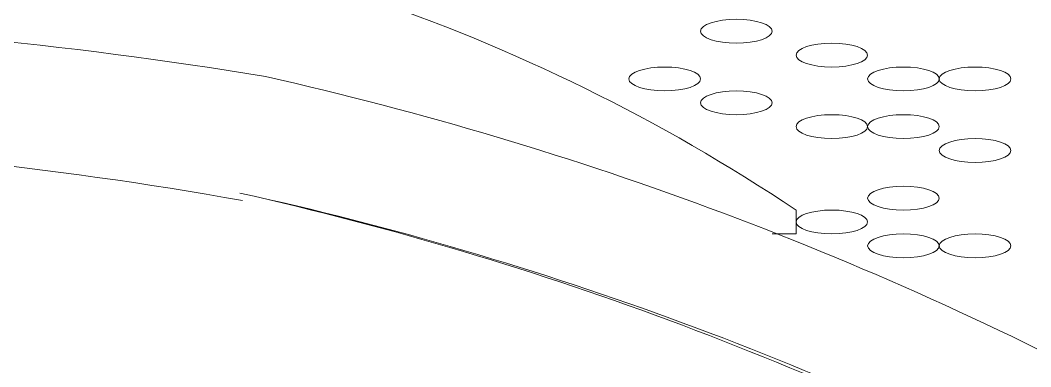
# Model space of a CAD drawing. Header units: metres. Extents: x 29 to 86.9, y -23.2 to 39.7.
# Drawn here: x 76.9546 to 77.0581, y -17.1055 to -17.0699 of the extents above; entities that cross this region are included whole.
import ezdxf

# ---------------------------------------------------------------- set-up
doc = ezdxf.new("R2010")
doc.units = ezdxf.units.M
doc.header["$LTSCALE"] = 100
doc.layers.get('0').update_dxf_attribs({"color": 254})
doc.layers.add('Arqui', color=8, linetype='Continuous', lineweight=0)

# ---------------------------------------------------------------- blocks, each defined once
blk = doc.blocks.new('A$C9582355f')
at = {"layer": 'Arqui'}
for points in [[(48.04897473276554, 6.072093511394087), (48.05142033276553, 6.072093511394087), (48.05142033276553, 6.074539111394188, 0.1333274390362415), (47.9579519952776, 6.106038732866182)], [(48.12098584051756, 6.012627475682166, 0.2305320559248004), (48.08855637746962, 6.053867237186296, 0.06904277544373717), (47.99707929641357, 6.088229262265941, 0.03702395519691475), (47.93516849220561, 6.093928121666067)], [(48.10892269841355, 6.01054424023414, 0.2302038230464525), (48.08281114949358, 6.043060791098014, 0.06904268617277604), (47.9944504720616, 6.076287177361792, -0.06904268617277604), (48.08302051730954, 6.043500045313976, 0.06904268617277604), (47.9944504720616, 6.076287177361792)]]:
    blk.add_lwpolyline(points, format="xyb", dxfattribs=at)
blk.add_lwpolyline([(47.99471684681356, 6.07551527263422, 0.03702424981593417), (47.93481449160555, 6.081705257426165, -0.03702424981593417)], format="xyb", close=True, dxfattribs=at)
for points in [[(48.04530633276562, 6.094103911394086), (48.04328032435757, 6.094103911394086), (48.04163793276558, 6.093556439378062), (48.04163793276558, 6.092881111394036)], [(48.04897473276554, 6.092881111394036), (48.04897473276554, 6.093556439378062), (48.04733234117356, 6.094103911394086), (48.04530633276562, 6.094103911394086)], [(48.04163793276558, 6.092881111394036), (48.04163793276558, 6.092205783410009), (48.04328032435757, 6.091658311393985), (48.04530633276562, 6.091658311393985)], [(48.04530633276562, 6.091658311393985), (48.04733234117356, 6.091658311393985), (48.04897473276554, 6.092205783410009), (48.04897473276554, 6.092881111394036)], [(48.05508873276557, 6.091658311393985), (48.05306272435752, 6.091658311393985), (48.05142033276553, 6.091110839377961), (48.05142033276553, 6.090435511393935)], [(48.05875713276561, 6.090435511393935), (48.05875713276561, 6.091110839377961), (48.05711474117362, 6.091658311393985), (48.05508873276557, 6.091658311393985)], [(48.05142033276553, 6.090435511393935), (48.05142033276553, 6.089760183409908), (48.05306272435752, 6.089212711393884), (48.05508873276557, 6.089212711393884)], [(48.05508873276557, 6.089212711393884), (48.05711474117362, 6.089212711393884), (48.05875713276561, 6.089760183409908), (48.05875713276561, 6.090435511393935)], [(48.03796953276554, 6.089212711393884), (48.03594352435761, 6.089212711393884), (48.03430113276562, 6.08866523937786), (48.03430113276562, 6.087989911393834)], [(48.04163793276558, 6.087989911393834), (48.04163793276558, 6.08866523937786), (48.0399955411736, 6.089212711393884), (48.03796953276554, 6.089212711393884)], [(48.06242553276553, 6.089212711393884), (48.06039952435759, 6.089212711393884), (48.05875713276561, 6.08866523937786), (48.05875713276561, 6.087989911393834)], [(48.06609393276557, 6.087989911393834), (48.06609393276557, 6.08866523937786), (48.06445154117358, 6.089212711393884), (48.06242553276553, 6.089212711393884)], [(48.06976233276561, 6.089212711393884), (48.06773632435755, 6.089212711393884), (48.06609393276557, 6.08866523937786), (48.06609393276557, 6.087989911393834)], [(48.07343073276553, 6.087989911393834), (48.07343073276553, 6.08866523937786), (48.07178834117354, 6.089212711393884), (48.06976233276561, 6.089212711393884)], [(48.03430113276562, 6.087989911393834), (48.03430113276562, 6.087314583409807), (48.03594352435761, 6.086767111394238), (48.03796953276554, 6.086767111394238)], [(48.03796953276554, 6.086767111394238), (48.0399955411736, 6.086767111394238), (48.04163793276558, 6.087314583409807), (48.04163793276558, 6.087989911393834)], [(48.05875713276561, 6.087989911393834), (48.05875713276561, 6.087314583409807), (48.06039952435759, 6.086767111394238), (48.06242553276553, 6.086767111394238)], [(48.06242553276553, 6.086767111394238), (48.06445154117358, 6.086767111394238), (48.06609393276557, 6.087314583409807), (48.06609393276557, 6.087989911393834)], [(48.06609393276557, 6.087989911393834), (48.06609393276557, 6.087314583409807), (48.06773632435755, 6.086767111394238), (48.06976233276561, 6.086767111394238)], [(48.06976233276561, 6.086767111394238), (48.07178834117354, 6.086767111394238), (48.07343073276553, 6.087314583409807), (48.07343073276553, 6.087989911393834)], [(48.04530633276562, 6.086767111394238), (48.04328032435757, 6.086767111394238), (48.04163793276558, 6.086219639378214), (48.04163793276558, 6.085544311394187)], [(48.04897473276554, 6.085544311394187), (48.04897473276554, 6.086219639378214), (48.04733234117356, 6.086767111394238), (48.04530633276562, 6.086767111394238)], [(48.04163793276558, 6.085544311394187), (48.04163793276558, 6.084868983410161), (48.04328032435757, 6.084321511394137), (48.04530633276562, 6.084321511394137)], [(48.04530633276562, 6.084321511394137), (48.04733234117356, 6.084321511394137), (48.04897473276554, 6.084868983410161), (48.04897473276554, 6.085544311394187)], [(48.05508873276557, 6.084321511394137), (48.05306272435752, 6.084321511394137), (48.05142033276553, 6.083774039378113), (48.05142033276553, 6.083098711394086)], [(48.05875713276561, 6.083098711394086), (48.05875713276561, 6.083774039378113), (48.05711474117362, 6.084321511394137), (48.05508873276557, 6.084321511394137)], [(48.06242553276553, 6.084321511394137), (48.06039952435759, 6.084321511394137), (48.05875713276561, 6.083774039378113), (48.05875713276561, 6.083098711394086)], [(48.06609393276557, 6.083098711394086), (48.06609393276557, 6.083774039378113), (48.06445154117358, 6.084321511394137), (48.06242553276553, 6.084321511394137)], [(48.05142033276553, 6.083098711394086), (48.05142033276553, 6.08242338341006), (48.05306272435752, 6.081875911394036), (48.05508873276557, 6.081875911394036)], [(48.05508873276557, 6.081875911394036), (48.05711474117362, 6.081875911394036), (48.05875713276561, 6.08242338341006), (48.05875713276561, 6.083098711394086)], [(48.05875713276561, 6.083098711394086), (48.05875713276561, 6.08242338341006), (48.06039952435759, 6.081875911394036), (48.06242553276553, 6.081875911394036)], [(48.06242553276553, 6.081875911394036), (48.06445154117358, 6.081875911394036), (48.06609393276557, 6.08242338341006), (48.06609393276557, 6.083098711394086)], [(48.06976233276561, 6.081875911394036), (48.06773632435755, 6.081875911394036), (48.06609393276557, 6.081328439378012), (48.06609393276557, 6.080653111393985)], [(48.07343073276553, 6.080653111393985), (48.07343073276553, 6.081328439378012), (48.07178834117354, 6.081875911394036), (48.06976233276561, 6.081875911394036)], [(48.06609393276557, 6.080653111393985), (48.06609393276557, 6.079977783409959), (48.06773632435755, 6.079430311393935), (48.06976233276561, 6.079430311393935)], [(48.06976233276561, 6.079430311393935), (48.07178834117354, 6.079430311393935), (48.07343073276553, 6.079977783409959), (48.07343073276553, 6.080653111393985)], [(48.06242553276553, 6.076984711393834), (48.06039952435759, 6.076984711393834), (48.05875713276561, 6.07643723937781), (48.05875713276561, 6.075761911394238)], [(48.06609393276557, 6.075761911394238), (48.06609393276557, 6.07643723937781), (48.06445154117358, 6.076984711393834), (48.06242553276553, 6.076984711393834)], [(48.05875713276561, 6.075761911394238), (48.05875713276561, 6.075086583410211), (48.06039952435759, 6.074539111394188), (48.06242553276553, 6.074539111394188)], [(48.06242553276553, 6.074539111394188), (48.06445154117358, 6.074539111394188), (48.06609393276557, 6.075086583410211), (48.06609393276557, 6.075761911394238)], [(48.05508873276557, 6.074539111394188), (48.05306272435752, 6.074539111394188), (48.05142033276553, 6.073991639378164), (48.05142033276553, 6.073316311394137)], [(48.05875713276561, 6.073316311394137), (48.05875713276561, 6.073991639378164), (48.05711474117362, 6.074539111394188), (48.05508873276557, 6.074539111394188)], [(48.05142033276553, 6.073316311394137), (48.05142033276553, 6.07264098341011), (48.05306272435752, 6.072093511394087), (48.05508873276557, 6.072093511394087)], [(48.05508873276557, 6.072093511394087), (48.05711474117362, 6.072093511394087), (48.05875713276561, 6.07264098341011), (48.05875713276561, 6.073316311394137)], [(48.06242553276553, 6.072093511394087), (48.06039952435759, 6.072093511394087), (48.05875713276561, 6.071546039378063), (48.05875713276561, 6.070870711394036)], [(48.06609393276557, 6.070870711394036), (48.06609393276557, 6.071546039378063), (48.06445154117358, 6.072093511394087), (48.06242553276553, 6.072093511394087)], [(48.06976233276561, 6.072093511394087), (48.06773632435755, 6.072093511394087), (48.06609393276557, 6.071546039378063), (48.06609393276557, 6.070870711394036)], [(48.07343073276553, 6.070870711394036), (48.07343073276553, 6.071546039378063), (48.07178834117354, 6.072093511394087), (48.06976233276561, 6.072093511394087)], [(48.05875713276561, 6.070870711394036), (48.05875713276561, 6.07019538341001), (48.06039952435759, 6.069647911393986), (48.06242553276553, 6.069647911393986)], [(48.06242553276553, 6.069647911393986), (48.06445154117358, 6.069647911393986), (48.06609393276557, 6.07019538341001), (48.06609393276557, 6.070870711394036)], [(48.06609393276557, 6.070870711394036), (48.06609393276557, 6.07019538341001), (48.06773632435755, 6.069647911393986), (48.06976233276561, 6.069647911393986)], [(48.06976233276561, 6.069647911393986), (48.07178834117354, 6.069647911393986), (48.07343073276553, 6.07019538341001), (48.07343073276553, 6.070870711394036)]]:
    blk.add_open_spline(points, degree=3, dxfattribs=at)

msp = doc.modelspace()

# ---------------------------------------------------------------- block references
msp.add_blockref('A$C9582355f', (28.98266172889876, -23.16396569870889))

doc.saveas('drawing.dxf')
